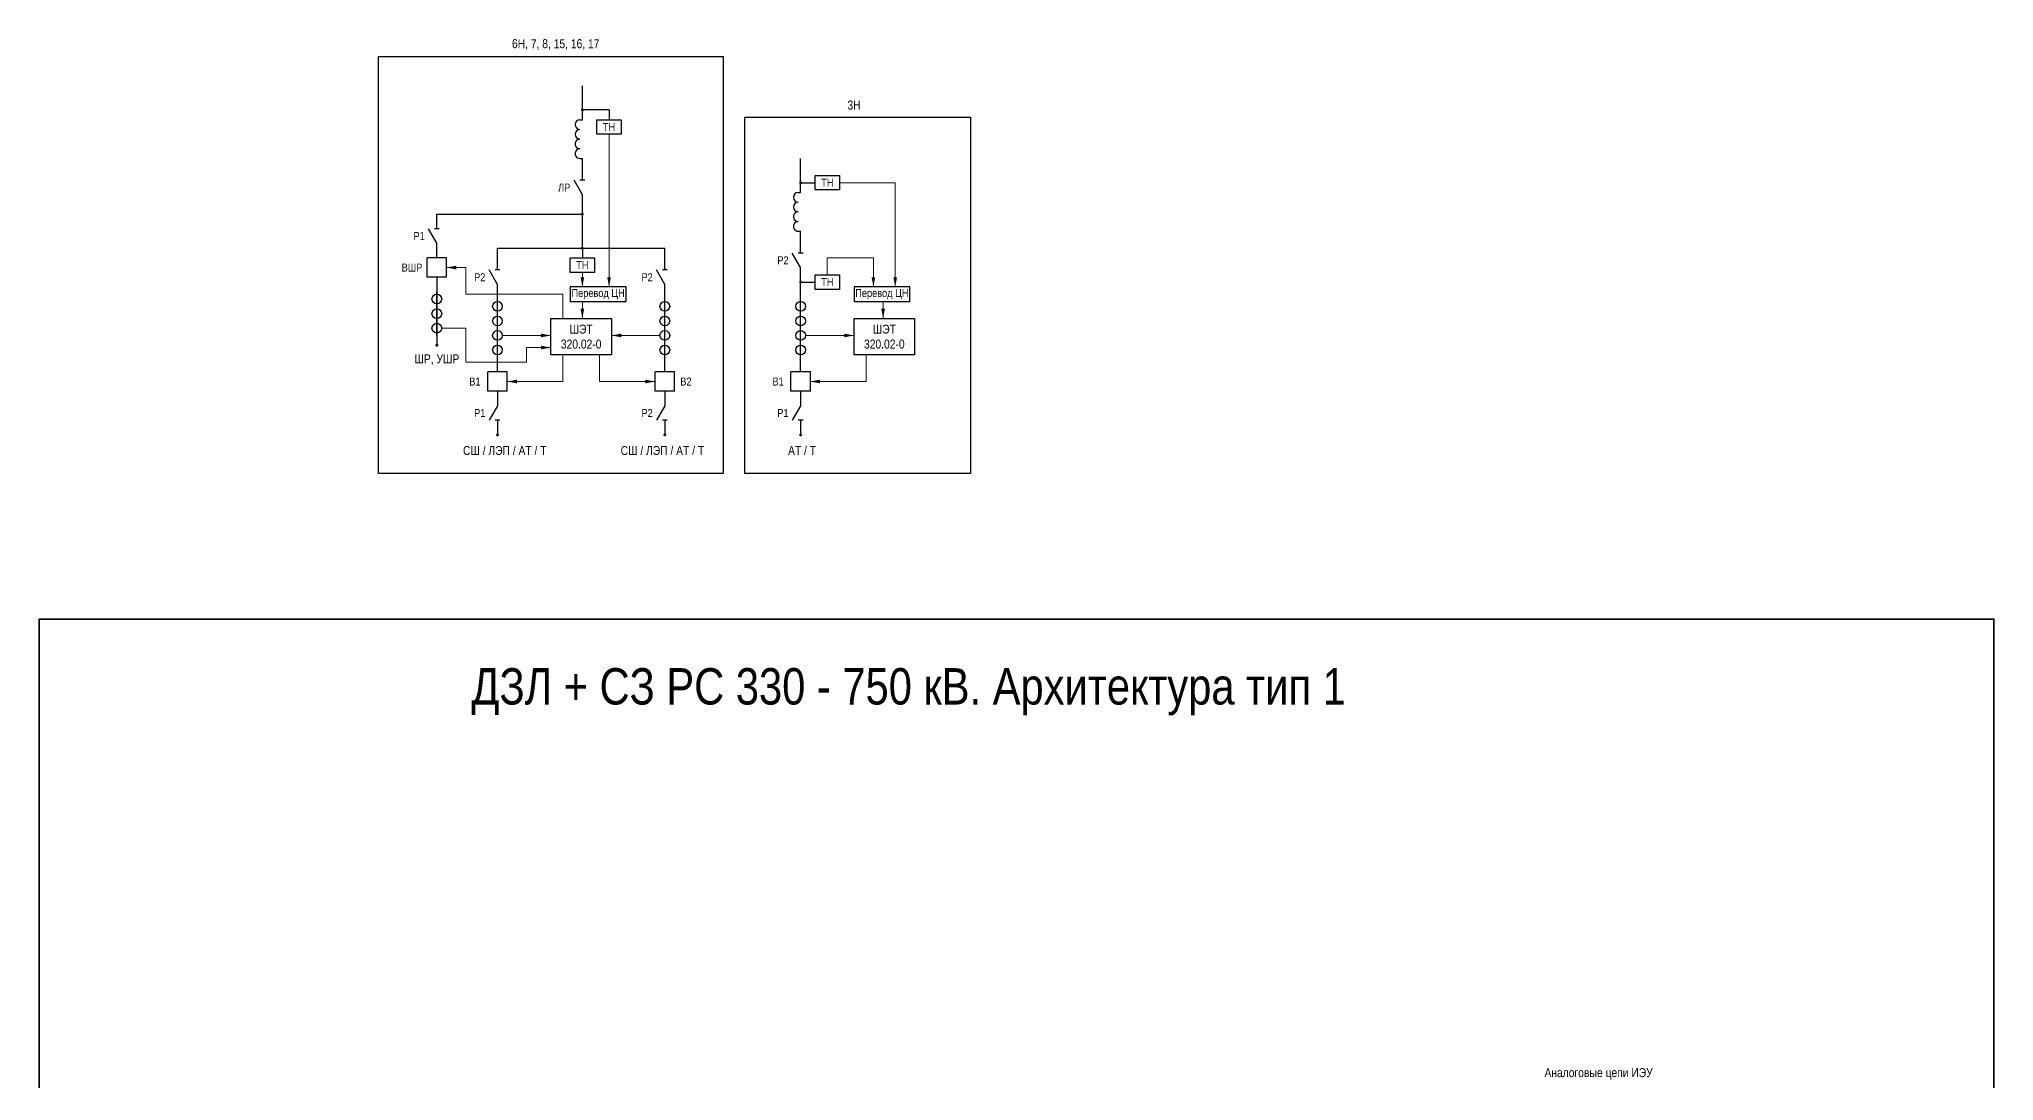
# Model space of a CAD drawing. Header units: millimetres. Extents: x -14593 to 14732, y -17400 to 5232.
# Drawn here: x 4103 to 4909, y -12114 to -11685 of the extents above; entities that cross this region are included whole.
import ezdxf
from ezdxf.enums import TextEntityAlignment as Align

# ---------------------------------------------------------------- set-up
doc = ezdxf.new("R2010")
doc.units = ezdxf.units.MM
doc.layers.add('Основная', color=7, linetype='Continuous', lineweight=30)
doc.layers.add('Тонкая', color=7, linetype='Continuous', lineweight=18)
doc.layers.add('Рамка', color=8, linetype='Continuous', lineweight=35, plot=False)
doc.styles.add('Narrow', font='ARIALN.TTF')
doc.styles.add('Вывод', font='tahoma.ttf', dxfattribs={"height": 2.5})
doc.styles.add('Компонент', font='ARIALN.TTF', dxfattribs={"height": 3.5})

# ---------------------------------------------------------------- blocks, each defined once
blk = doc.blocks.new('*U80')
at = {"color": 0, "linetype": 'ByBlock'}
for p, q in [((0, 0), (-8, 0)), ((-8, -8), (-8, 0)), ((0, -8), (0, 0)), ((0, -8), (-8, -8))]:
    blk.add_line(p, q, dxfattribs=at)
at = {"layer": 'Основная', "style": 'Компонент'}
blk.add_attdef('ОУ', text='', height=3.5, dxfattribs=at).set_placement((-15, -3), align=Align.MIDDLE_CENTER)
blk = doc.blocks.new('*U18')
at = {"color": 0, "linetype": 'ByBlock'}
blk.add_line((0, 0), (6, 3.43), dxfattribs=at)
blk = doc.blocks.new('*U10')
at = {"color": 0}
blk.add_line((0, -1), (0, 1), dxfattribs=at)
blk = doc.blocks.new('*U79')
at = {"color": 0, "linetype": 'ByBlock'}
for p, q in [((0, 3), (0, 9)), ((0, -9), (0, -3))]:
    blk.add_line(p, q, dxfattribs=at)
at = {"color": 0, "linetype": 'ByBlock', "ltscale": 0.25, "rotation": 89.99999999999999}
for name, p in [('*U18', (0, -3)), ('*U10', (0, 3))]:
    blk.add_blockref(name, p, dxfattribs=at)
at = {"layer": 'Основная'}
for tag, height, style, p in [('В1', 2.5, 'Вывод', (2, 7)), ('ОУ', 3.5, 'Компонент', (-12, 0)), ('В2', 2.5, 'Вывод', (2, -7))]:
    blk.add_attdef(tag, text='', height=height, dxfattribs=dict(at, style=style)).set_placement(p, align=Align.MIDDLE_CENTER)
blk = doc.blocks.new('*U81')
at = {"color": 0, "linetype": 'ByBlock'}
for p, q in [((0, 9), (0, 3)), ((0, -3), (0, -9))]:
    blk.add_line(p, q, dxfattribs=at)
at = {"color": 0, "linetype": 'ByBlock', "ltscale": 0.25, "xscale": -1, "rotation": 90}
for name, p in [('*U18', (0, 3)), ('*U10', (0, -3))]:
    blk.add_blockref(name, p, dxfattribs=at)
at = {"layer": 'Основная'}
for tag, height, style, p in [('В2', 2.5, 'Вывод', (2, 7)), ('ОУ', 3.5, 'Компонент', (-12, 0)), ('В1', 2.5, 'Вывод', (2, -7))]:
    blk.add_attdef(tag, text='', height=height, dxfattribs=dict(at, style=style)).set_placement(p, align=Align.MIDDLE_CENTER)
blk = doc.blocks.new('*U86')
at = {"linetype": 'ByBlock'}
blk.add_circle((0, 0), 2, dxfattribs=at)
at = {"layer": 'Основная', "color": 0, "linetype": 'ByBlock', "lineweight": -2}
blk.add_line((0, -3), (0, 3), dxfattribs=at)
at = {"layer": 'Основная', "linetype": 'ByBlock', "style": 'Компонент'}
blk.add_attdef('ОУ', text='', height=3.5, dxfattribs=at).set_placement((-6, 0), align=Align.MIDDLE_CENTER)
blk = doc.blocks.new('*U83')
at = {"ltscale": 0.25}
for p, q in [((0, 8), (1, 8)), ((0, -8), (1, -8))]:
    blk.add_line(p, q, dxfattribs=at)
for centre, major_axis, start_param, end_param in [((0, -2), (-2, 0), 4.712389, 7.853982), ((0, 6), (0, -2), 3.141593, 6.283185), ((0, 2), (0, -2), 3.141593, 6.283185), ((0, -6), (-2, 0), 4.712389, 7.853982)]:
    blk.add_ellipse(centre, major_axis=major_axis, ratio=1, start_param=start_param, end_param=end_param, dxfattribs=at)
at = {"layer": 'Основная'}
for tag, height, style, p in [('ОУ', 3.5, 'Компонент', (-6, 0)), ('В1', 2.5, 'Вывод', (5, 6)), ('В2', 2.5, 'Вывод', (5, -6))]:
    blk.add_attdef(tag, text='', height=height, dxfattribs=dict(at, style=style)).set_placement(p, align=Align.MIDDLE_CENTER)

msp = doc.modelspace()

# ---------------------------------------------------------------- linework, layer by layer
at = {"layer": 'Основная', "color": 3}
for points in [[(4243, -11692), (4385, -11692), (4385, -11864), (4243, -11864)], [(4394, -11717), (4487, -11717), (4487, -11864), (4394, -11864)]]:
    msp.add_lwpolyline(points, close=True, dxfattribs=at)
at = {"layer": 'Основная'}
for points in [[(4327, -11718), (4327, -11704)], [(4338, -11714), (4327, -11714)], [(4338, -11714), (4338, -11718)], [(4327, -11737), (4327, -11734)], [(4417, -11748), (4417, -11734)], [(4417, -11744), (4423, -11744)], [(4267, -11757), (4327, -11757)], [(4327, -11771), (4327, -11755)], [(4417, -11767), (4417, -11764)], [(4292, -11774), (4292, -11771)], [(4292, -11771), (4361, -11771)], [(4327, -11771), (4327, -11775)], [(4361, -11774), (4361, -11771)], [(4267, -11783), (4267, -11811)], [(4417, -11785), (4423, -11785)], [(4417, -11792), (4417, -11785)], [(4292, -11822), (4292, -11816)], [(4361, -11822), (4361, -11816)], [(4417, -11822), (4417, -11816)]]:
    msp.add_lwpolyline(points, dxfattribs=at)
at = {"layer": 'Основная', "ltscale": 0.25, "const_width": 0.6}
for points in [[(4326.7, -11714, 1), (4327.3, -11714, 1)], [(4326.7, -11714, 1), (4327.3, -11714, 1)], [(4416.7, -11744, 1), (4417.3, -11744, 1)], [(4416.7, -11744, 1), (4417.3, -11744, 1)], [(4326.7, -11757, 1), (4327.3, -11757, 1)], [(4326.7, -11757, 1), (4327.3, -11757, 1)], [(4326.7, -11771, 1), (4327.3, -11771, 1)], [(4326.7, -11771, 1), (4327.3, -11771, 1)], [(4416.7, -11785, 1), (4417.3, -11785, 1)], [(4416.7, -11785, 1), (4417.3, -11785, 1)], [(4266.7, -11811, 1), (4267.3, -11811, 1)], [(4291.7, -11848, 1), (4292.3, -11848, 1)], [(4360.7, -11848, 1), (4361.3, -11848, 1)], [(4416.7, -11848, 1), (4417.3, -11848, 1)]]:
    msp.add_lwpolyline(points, format="xyb", close=True, dxfattribs=at)
at = {"layer": 'Основная'}
for points in [[(4333, -11718), (4343, -11718), (4343, -11724), (4333, -11724)], [(4423, -11741), (4433, -11741), (4433, -11747), (4423, -11747)], [(4322, -11775), (4332, -11775), (4332, -11781), (4322, -11781)], [(4423, -11782), (4433, -11782), (4433, -11788), (4423, -11788)], [(4322, -11793), (4345, -11793), (4345, -11787), (4322, -11787)], [(4439, -11793), (4462, -11793), (4462, -11787), (4439, -11787)], [(4314, -11800), (4339, -11800), (4339, -11815), (4314, -11815)], [(4439, -11800), (4464, -11800), (4464, -11815), (4439, -11815)]]:
    msp.add_lwpolyline(points, close=True, dxfattribs=at)
at = {"layer": 'Рамка', "color": 1}
msp.add_lwpolyline([(4103, -11924), (4909, -11924), (4909, -12950), (4103, -12950)], close=True, dxfattribs=at)
at = {"layer": 'Тонкая'}
for points in [[(4338, -11724), (4338, -11787)], [(4433, -11744), (4456, -11744)], [(4456, -11744), (4456, -11787)], [(4447, -11775), (4428, -11775)], [(4428, -11775), (4428, -11782)], [(4447, -11787), (4447, -11775)], [(4279, -11779), (4271, -11779)], [(4279, -11790), (4279, -11779)], [(4327, -11781), (4327, -11787)], [(4279, -11790), (4319, -11790)], [(4319, -11790), (4319, -11800)], [(4327, -11793), (4327, -11800)], [(4451, -11793), (4451, -11800)], [(4279, -11804), (4269, -11804)], [(4279, -11818), (4279, -11804)], [(4294, -11807), (4314, -11807)], [(4359, -11807), (4339, -11807)], [(4419, -11807), (4439, -11807)], [(4319, -11815), (4319, -11826), (4296, -11826)], [(4314, -11812), (4304, -11812)], [(4304, -11812), (4304, -11812), (4304, -11818)], [(4334, -11815), (4334, -11826), (4357, -11826)], [(4444, -11815), (4444, -11826), (4421, -11826)], [(4304, -11818), (4279, -11818)]]:
    msp.add_lwpolyline(points, dxfattribs=at)
at = {"layer": 'Тонкая', "ltscale": 0.3}
for points in [[(4271, -11779, 0, 1.5, 0), (4275, -11779, 0, 0, 0)], [(4327, -11787, 0, 1.5, 0), (4327, -11783, 0, 0, 0)], [(4338, -11787, 0, 1.5, 0), (4338, -11783, 0, 0, 0)], [(4447, -11787, 0, 1.5, 0), (4447, -11783, 0, 0, 0)], [(4456, -11787, 0, 1.5, 0), (4456, -11783, 0, 0, 0)], [(4327, -11800, 0, 1.5, 0), (4327, -11796, 0, 0, 0)], [(4451, -11800, 0, 1.5, 0), (4451, -11796, 0, 0, 0)], [(4314, -11807, 0, 1.5, 0), (4310, -11807, 0, 0, 0)], [(4339, -11807, 0, 1.5, 0), (4343, -11807, 0, 0, 0)], [(4439, -11807, 0, 1.5, 0), (4435, -11807, 0, 0, 0)], [(4314, -11812, 0, 1.5, 0), (4310, -11812, 0, 0, 0)], [(4296, -11826, 0, 1.5, 0), (4300, -11826, 0, 0, 0)], [(4357, -11826, 0, 1.5, 0), (4353, -11826, 0, 0, 0)], [(4421, -11826, 0, 1.5, 0), (4425, -11826, 0, 0, 0)]]:
    msp.add_lwpolyline(points, format="xyseb", dxfattribs=at)

# ---------------------------------------------------------------- block references
at = {"layer": 'Основная', "ltscale": 0.35}
for p in [(4326, -11726), (4416, -11756)]:
    msp.add_blockref('*U83', p, dxfattribs=at)
at = {"layer": 'Основная', "ltscale": 0.25}
for name, p in [('*U79', (4327, -11746)), ('*U79', (4267, -11766)), ('*U79', (4417, -11776)), ('*U80', (4271, -11775)), ('*U79', (4292, -11783)), ('*U79', (4361, -11783)), ('*U86', (4267, -11792)), ('*U86', (4267, -11798)), ('*U86', (4292, -11795)), ('*U86', (4292, -11801)), ('*U86', (4361, -11795)), ('*U86', (4361, -11801)), ('*U86', (4417, -11795)), ('*U86', (4417, -11801)), ('*U86', (4267, -11804)), ('*U86', (4292, -11807)), ('*U86', (4361, -11807)), ('*U86', (4417, -11807)), ('*U86', (4292, -11813)), ('*U86', (4361, -11813)), ('*U86', (4417, -11813)), ('*U80', (4296, -11822)), ('*U80', (4365, -11822)), ('*U80', (4421, -11822)), ('*U81', (4292, -11839)), ('*U81', (4361, -11839)), ('*U81', (4417, -11839))]:
    msp.add_blockref(name, p, dxfattribs=at)

# ---------------------------------------------------------------- texts
at = {"layer": 'Основная', "style": 'Narrow'}
for s, p in [('ЛР', (4322, -11746)), ('Р1', (4262, -11766)), ('Р2', (4412, -11776)), ('ВШР', (4261, -11779)), ('Р2', (4287, -11783)), ('Р2', (4356, -11783)), ('В1', (4285, -11826)), ('В2', (4372, -11826)), ('В1', (4410, -11826)), ('Р1', (4287, -11839)), ('Р2', (4356, -11839)), ('Р1', (4412, -11839))]:
    msp.add_text(s, height=3.3, dxfattribs=at).set_placement(p, align=Align.MIDDLE_RIGHT)
at = {"layer": 'Основная', "color": 3, "char_height": 3.7, "attachment_point": 5, "style": 'Narrow'}
for s, insert, width in [('6Н, 7, 8, 15, 16, 17', (4316, -11687), 60), ('3Н', (4439, -11712), 45)]:
    msp.add_mtext(s, dxfattribs=dict(at, insert=insert, width=width))
at = {"layer": 'Основная', "style": 'Narrow'}
for s, insert, char_height, width, attachment_point in [('ТН', (4338, -11721), 3.3, 10, 5), ('ТН', (4428, -11744), 3.3, 10, 5), ('ТН', (4327, -11778), 3.3, 10, 5), ('ТН', (4428, -11785), 3.3, 10, 5), ('Перевод ЦН', (4333.5, -11790), 3.3, 23, 5), ('Перевод ЦН', (4450.5, -11790), 3.3, 23, 5), ('ШЭТ 320.02-0', (4326.5, -11807.5), 3.7, 25, 5), ('ШЭТ 320.02-0', (4451.5, -11807.5), 3.7, 25, 5), ('ШР, УШР', (4267, -11817), 3.7, 26.5, 5), ('СШ / ЛЭП / АТ / Т', (4295, -11854.5), 3.7, 49, 5), ('СШ / ЛЭП / АТ / Т', (4360, -11854.5), 3.7, 49, 5), (' АТ / Т', (4417, -11854.5), 3.7, 33.5, 5), ('ДЗЛ + СЗ РС 330 - 750 кВ. Архитектура тип 1', (4461.5, -11954), 15, 757, 5), ('Аналоговые цепи ИЭУ', (4746, -12114), 3.7, 89, 8)]:
    msp.add_mtext(s, dxfattribs=dict(at, insert=insert, char_height=char_height, width=width, attachment_point=attachment_point))

doc.saveas('drawing.dxf')
